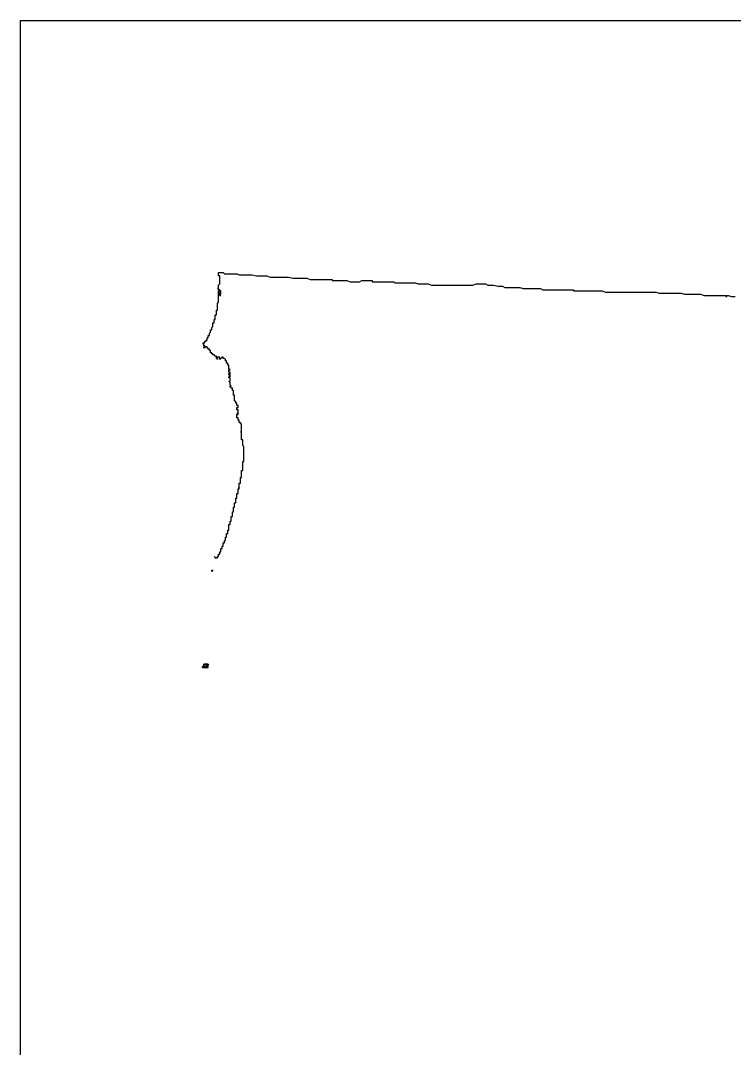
# Model space of a CAD drawing. Extents: x 7 to 605, y 7 to 778.
# Drawn here: x 6.7 to 156.3, y 562.7 to 778.1 of the extents above; entities that cross this region are included whole.
import ezdxf

# ---------------------------------------------------------------- set-up
doc = ezdxf.new("R2010")
doc.units = 0
doc.header["$MEASUREMENT"] = 0
doc.layers.add('STATE', color=7, linetype='CONTINUOUS')

# ---------------------------------------------------------------- blocks, each defined once
blk = doc.blocks.new('BLOCK_2')
at = {"layer": 'STATE'}
for points in [[(6.72, 7.12), (6.72, 778.08), (605.17, 778.08), (605.17, 7.12), (6.72, 7.12)], [(48.23, 720.95), (48.23, 721.19), (48.23, 721.43), (48.47, 721.43), (48.47, 721.19), (48.47, 720.95), (48.23, 720.95)], [(46.79, 662.63), (46.79, 662.87), (47.03, 662.87), (46.79, 662.63)], [(44.87, 642.46), (44.87, 642.7), (45.11, 642.7), (45.11, 642.94), (45.11, 643.18), (45.35, 643.18), (45.59, 643.18), (45.83, 643.18), (46.07, 643.18), (46.07, 642.94), (45.83, 642.94), (45.59, 642.94), (45.59, 642.7), (45.35, 642.7), (45.35, 642.46), (45.11, 642.46), (44.87, 642.46)]]:
    blk.add_lwpolyline(points, dxfattribs=at)
at = {"layer": 'STATE', "color": 2}
blk.add_lwpolyline([(143.25, 720.95), (143.49, 720.95), (143.73, 720.95), (143.97, 720.95), (144.21, 720.95), (144.69, 720.95), (145.17, 720.95), (145.89, 720.71), (146.13, 720.71), (146.85, 720.71), (147.09, 720.71), (148.05, 720.71), (149.01, 720.71), (149.25, 720.71), (149.97, 720.47), (150.69, 720.47), (151.41, 720.47), (152.37, 720.47), (153.09, 720.47), (153.33, 720.47), (153.57, 720.47), (153.81, 720.47), (154.53, 720.47), (154.53, 720.23), (154.77, 720.23), (154.77, 720.47), (155.01, 720.47), (155.73, 720.23), (156.21, 720.23), (156.45, 720.23)], dxfattribs=at)
for points, knots in [([(47.27, 665.75), (47.27, 665.75), (47.51, 665.51), (47.51, 665.51), (47.51, 665.51), (47.75, 665.51), (47.75, 665.51), (47.75, 665.51), (47.99, 665.51), (47.99, 665.51), (47.99, 665.51), (47.99, 665.75), (47.99, 665.75), (47.99, 665.75), (48.23, 665.75), (48.23, 665.75), (48.23, 665.75), (48.23, 665.99), (48.23, 665.99), (48.23, 665.99), (48.23, 666.23), (48.23, 666.23), (48.23, 666.23), (48.47, 666.23), (48.47, 666.23), (48.47, 666.23), (48.47, 666.47), (48.47, 666.47), (48.47, 666.47), (48.47, 666.71), (48.47, 666.71), (48.47, 666.71), (48.71, 666.71), (48.71, 666.71), (48.71, 666.71), (48.71, 666.95), (48.71, 666.95), (48.71, 666.95), (48.71, 667.19), (48.71, 667.19), (48.71, 667.19), (48.71, 667.43), (48.71, 667.43), (48.71, 667.43), (48.95, 667.43), (48.95, 667.43), (48.95, 667.43), (48.95, 667.67), (48.95, 667.67), (48.95, 667.67), (48.95, 667.91), (48.95, 667.91), (48.95, 667.91), (49.19, 667.91), (49.19, 667.91), (49.19, 667.91), (49.19, 668.15), (49.19, 668.15), (49.19, 668.15), (49.19, 668.39), (49.19, 668.39), (49.19, 668.39), (49.19, 668.63), (49.19, 668.63), (49.19, 668.63), (49.43, 668.63), (49.43, 668.63), (49.43, 668.63), (49.43, 668.87), (49.43, 668.87), (49.43, 668.87), (49.43, 669.11), (49.43, 669.11), (49.43, 669.11), (49.67, 669.11), (49.67, 669.11), (49.67, 669.11), (49.67, 669.35), (49.67, 669.35), (49.67, 669.35), (49.67, 669.59), (49.67, 669.59), (49.67, 669.59), (49.67, 669.83), (49.67, 669.83), (49.67, 669.83), (49.91, 669.83), (49.91, 669.83), (49.91, 669.83), (49.91, 670.07), (49.91, 670.07), (49.91, 670.07), (49.91, 670.31), (49.91, 670.31), (49.91, 670.31), (49.91, 670.55), (49.91, 670.55), (49.91, 670.55), (50.15, 670.55), (50.15, 670.55), (50.15, 670.55), (50.15, 670.79), (50.15, 670.79), (50.15, 670.79), (50.15, 671.03), (50.15, 671.03), (50.15, 671.03), (50.15, 671.27), (50.15, 671.27), (50.15, 671.27), (50.39, 671.27), (50.39, 671.27), (50.39, 671.27), (50.39, 671.51), (50.39, 671.51), (50.39, 671.51), (50.39, 671.75), (50.39, 671.75), (50.39, 671.75), (50.39, 671.99), (50.39, 671.99), (50.39, 671.99), (50.39, 672.23), (50.39, 672.23), (50.39, 672.23), (50.39, 672.47), (50.39, 672.47), (50.39, 672.47), (50.63, 672.47), (50.63, 672.47), (50.63, 672.47), (50.63, 672.71), (50.63, 672.71), (50.63, 672.71), (50.63, 672.95), (50.63, 672.95), (50.63, 672.95), (50.63, 673.19), (50.63, 673.19), (50.63, 673.19), (50.87, 673.19), (50.87, 673.19), (50.87, 673.19), (50.87, 673.43), (50.87, 673.43), (50.87, 673.43), (50.87, 673.67), (50.87, 673.67), (50.87, 673.67), (50.87, 673.91), (50.87, 673.91), (50.87, 673.91), (50.87, 674.15), (50.87, 674.15), (50.87, 674.15), (51.11, 674.15), (51.11, 674.15), (51.11, 674.15), (51.11, 674.39), (51.11, 674.39), (51.11, 674.39), (51.11, 674.63), (51.11, 674.63), (51.11, 674.63), (51.11, 674.87), (51.11, 674.87), (51.11, 674.87), (51.11, 675.11), (51.11, 675.11), (51.11, 675.11), (51.35, 675.11), (51.35, 675.11), (51.35, 675.11), (51.35, 675.35), (51.35, 675.35), (51.35, 675.35), (51.35, 675.59), (51.35, 675.59), (51.35, 675.59), (51.35, 675.83), (51.35, 675.83), (51.35, 675.83), (51.35, 676.07), (51.35, 676.07), (51.35, 676.07), (51.59, 676.07), (51.59, 676.07), (51.59, 676.07), (51.59, 676.31), (51.59, 676.31), (51.59, 676.31), (51.59, 676.55), (51.59, 676.55), (51.59, 676.55), (51.59, 676.79), (51.59, 676.79), (51.59, 676.79), (51.59, 677.03), (51.59, 677.03), (51.59, 677.03), (51.83, 677.03), (51.83, 677.03), (51.83, 677.03), (51.83, 677.27), (51.83, 677.27), (51.83, 677.27), (51.83, 677.51), (51.83, 677.51), (51.83, 677.51), (51.83, 677.75), (51.83, 677.75), (51.83, 677.75), (51.83, 677.99), (51.83, 677.99), (51.83, 677.99), (52.07, 677.99), (52.07, 677.99), (52.07, 677.99), (52.07, 678.23), (52.07, 678.23), (52.07, 678.23), (52.07, 678.47), (52.07, 678.47), (52.07, 678.47), (52.07, 678.71), (52.07, 678.71), (52.07, 678.71), (52.07, 678.95), (52.07, 678.95), (52.07, 678.95), (52.31, 678.95), (52.31, 678.95), (52.31, 678.95), (52.31, 679.19), (52.31, 679.19), (52.31, 679.19), (52.31, 679.43), (52.31, 679.43), (52.31, 679.43), (52.31, 679.67), (52.31, 679.67), (52.31, 679.67), (52.31, 679.91), (52.31, 679.91), (52.31, 679.91), (52.55, 679.91), (52.55, 679.91), (52.55, 679.91), (52.55, 680.15), (52.55, 680.15), (52.55, 680.15), (52.31, 680.15), (52.31, 680.15), (52.31, 680.15), (52.55, 680.15), (52.55, 680.15), (52.55, 680.15), (52.55, 680.39), (52.55, 680.39), (52.55, 680.39), (52.55, 680.63), (52.55, 680.63), (52.55, 680.63), (52.55, 680.87), (52.55, 680.87), (52.55, 680.87), (52.55, 681.11), (52.55, 681.11), (52.55, 681.11), (52.79, 681.11), (52.79, 681.11), (52.79, 681.11), (52.79, 681.35), (52.79, 681.35), (52.79, 681.35), (52.79, 681.59), (52.79, 681.59), (52.79, 681.59), (52.79, 681.83), (52.79, 681.83), (52.79, 681.83), (52.79, 682.07), (52.79, 682.07), (52.79, 682.07), (52.79, 682.31), (52.79, 682.31), (52.79, 682.31), (53.03, 682.31), (53.03, 682.31), (53.03, 682.31), (53.03, 682.55), (53.03, 682.55), (53.03, 682.55), (53.03, 682.79), (53.03, 682.79), (53.03, 682.79), (53.03, 683.03), (53.03, 683.03), (53.03, 683.03), (53.03, 683.27), (53.03, 683.27), (53.03, 683.27), (53.03, 683.51), (53.03, 683.51), (53.03, 683.51), (53.03, 683.75), (53.03, 683.75), (53.03, 683.75), (53.27, 683.75), (53.27, 683.75), (53.27, 683.75), (53.27, 683.99), (53.27, 683.99), (53.27, 683.99), (53.27, 684.23), (53.27, 684.23), (53.27, 684.23), (53.27, 684.47), (53.27, 684.47), (53.27, 684.47), (53.27, 684.71), (53.27, 684.71), (53.27, 684.71), (53.27, 684.95), (53.27, 684.95), (53.27, 684.95), (53.27, 685.19), (53.27, 685.19), (53.27, 685.19), (53.27, 685.43), (53.27, 685.43), (53.27, 685.43), (53.27, 685.67), (53.27, 685.67), (53.27, 685.67), (53.51, 685.67), (53.51, 685.67), (53.51, 685.67), (53.51, 685.91), (53.51, 685.91), (53.51, 685.91), (53.51, 686.15), (53.51, 686.15), (53.51, 686.15), (53.51, 686.39), (53.51, 686.39), (53.51, 686.39), (53.51, 686.63), (53.51, 686.63), (53.51, 686.63), (53.51, 686.87), (53.51, 686.87), (53.51, 686.87), (53.51, 687.11), (53.51, 687.11), (53.51, 687.11), (53.51, 687.35), (53.51, 687.35), (53.51, 687.35), (53.51, 687.59), (53.51, 687.59), (53.51, 687.59), (53.51, 687.83), (53.51, 687.83), (53.51, 687.83), (53.51, 688.07), (53.51, 688.07), (53.51, 688.07), (53.51, 688.31), (53.51, 688.31), (53.51, 688.31), (53.51, 688.55), (53.51, 688.55), (53.51, 688.55), (53.51, 688.79), (53.51, 688.79), (53.51, 688.79), (53.27, 689.03), (53.27, 689.03), (53.27, 689.03), (53.27, 689.27), (53.27, 689.27), (53.27, 689.27), (53.27, 689.51), (53.27, 689.51), (53.27, 689.51), (53.27, 689.75), (53.27, 689.75), (53.27, 689.75), (53.27, 689.99), (53.27, 689.99), (53.27, 689.99), (53.27, 690.23), (53.27, 690.23), (53.27, 690.23), (53.03, 690.23), (53.03, 690.23), (53.03, 690.23), (53.03, 690.47), (53.03, 690.47), (53.03, 690.47), (53.03, 690.71), (53.03, 690.71), (53.03, 690.71), (53.03, 690.95), (53.03, 690.95), (53.03, 690.95), (53.03, 691.19), (53.03, 691.19), (53.03, 691.19), (53.03, 691.43), (53.03, 691.43), (53.03, 691.43), (53.03, 691.67), (53.03, 691.67), (53.03, 691.67), (53.03, 691.91), (53.03, 691.91), (53.03, 691.91), (52.79, 691.91), (52.79, 691.91), (52.79, 691.91), (53.03, 691.91), (53.03, 691.91), (53.03, 691.91), (52.79, 691.91), (52.79, 691.91), (52.79, 691.91), (53.03, 691.91), (53.03, 691.91), (53.03, 691.91), (53.03, 692.15), (53.03, 692.15), (53.03, 692.15), (53.03, 692.39), (53.03, 692.39), (53.03, 692.39), (53.03, 692.63), (53.03, 692.63), (53.03, 692.63), (53.03, 693.11), (53.03, 693.11), (53.03, 693.11), (53.03, 693.59), (53.03, 693.59), (53.03, 693.59), (52.79, 693.59), (52.79, 693.59), (52.79, 693.59), (52.79, 693.83), (52.79, 693.83), (52.79, 693.83), (52.55, 693.83), (52.55, 693.83), (52.55, 693.83), (52.55, 694.07), (52.55, 694.07), (52.55, 694.07), (52.55, 694.31), (52.55, 694.31), (52.55, 694.31), (52.31, 694.31), (52.31, 694.31), (52.31, 694.31), (52.31, 694.55), (52.31, 694.55), (52.31, 694.55), (52.31, 694.79), (52.31, 694.79), (52.31, 694.79), (52.07, 694.79), (52.07, 694.79), (52.07, 694.79), (52.07, 695.03), (52.07, 695.03), (52.07, 695.03), (52.07, 695.27), (52.07, 695.27), (52.07, 695.27), (52.07, 695.51), (52.07, 695.51), (52.07, 695.51), (52.31, 695.51), (52.31, 695.51), (52.31, 695.51), (52.31, 695.75), (52.31, 695.75), (52.31, 695.75), (52.07, 695.75), (52.07, 695.75), (52.07, 695.75), (52.31, 695.75), (52.31, 695.75), (52.31, 695.75), (52.31, 695.99), (52.31, 695.99), (52.31, 695.99), (52.31, 696.23), (52.31, 696.23), (52.31, 696.23), (52.31, 696.47), (52.31, 696.47), (52.31, 696.47), (52.07, 696.47), (52.07, 696.47), (52.07, 696.47), (52.07, 696.71), (52.07, 696.71), (52.07, 696.71), (52.07, 696.95), (52.07, 696.95), (52.07, 696.95), (52.31, 696.95), (52.31, 696.95), (52.31, 696.95), (52.31, 697.19), (52.31, 697.19), (52.31, 697.19), (52.31, 697.43), (52.31, 697.43), (52.31, 697.43), (52.07, 697.43), (52.07, 697.43), (52.07, 697.43), (52.07, 697.67), (52.07, 697.67), (52.07, 697.67), (52.07, 697.91), (52.07, 697.91), (52.07, 697.91), (51.83, 697.91), (51.83, 697.91), (51.83, 697.91), (51.83, 698.15), (51.83, 698.15), (51.83, 698.15), (51.59, 698.39), (51.59, 698.39), (51.59, 698.39), (51.59, 698.63), (51.59, 698.63), (51.59, 698.63), (51.59, 698.87), (51.59, 698.87), (51.59, 698.87), (51.59, 699.11), (51.59, 699.11), (51.59, 699.11), (51.59, 699.35), (51.59, 699.35), (51.59, 699.35), (51.59, 699.59), (51.59, 699.59), (51.59, 699.59), (51.35, 699.59), (51.35, 699.59), (51.35, 699.59), (51.35, 699.83), (51.35, 699.83), (51.35, 699.83), (51.35, 700.07), (51.35, 700.07), (51.35, 700.07), (51.35, 700.31), (51.35, 700.31), (51.35, 700.31), (51.35, 700.55), (51.35, 700.55), (51.35, 700.55), (51.11, 700.55), (51.11, 700.55), (51.11, 700.55), (51.11, 700.79), (51.11, 700.79), (51.11, 700.79), (51.11, 701.03), (51.11, 701.03), (51.11, 701.03), (50.87, 701.03), (50.87, 701.03), (50.87, 701.03), (50.87, 701.27), (50.87, 701.27), (50.87, 701.27), (50.63, 701.27), (50.63, 701.27), (50.63, 701.27), (50.63, 701.51), (50.63, 701.51), (50.63, 701.51), (50.87, 701.51), (50.87, 701.51), (50.87, 701.51), (50.63, 701.51), (50.63, 701.51), (50.63, 701.51), (50.87, 701.51), (50.87, 701.51), (50.87, 701.51), (50.63, 701.75), (50.63, 701.75), (50.63, 701.75), (50.63, 701.99), (50.63, 701.99), (50.63, 701.99), (50.63, 702.23), (50.63, 702.23), (50.63, 702.23), (50.39, 702.47), (50.39, 702.47), (50.39, 702.47), (50.63, 702.47), (50.63, 702.47), (50.63, 702.47), (50.63, 702.71), (50.63, 702.71), (50.63, 702.71), (50.63, 702.95), (50.63, 702.95), (50.63, 702.95), (50.63, 703.19), (50.63, 703.19), (50.63, 703.19), (50.39, 703.19), (50.39, 703.19), (50.39, 703.19), (50.39, 703.43), (50.39, 703.43), (50.39, 703.43), (50.63, 703.43), (50.63, 703.43), (50.63, 703.43), (50.63, 703.67), (50.63, 703.67), (50.63, 703.67), (50.39, 703.67), (50.39, 703.67), (50.39, 703.67), (50.63, 703.67), (50.63, 703.67), (50.63, 703.67), (50.63, 703.91), (50.63, 703.91), (50.63, 703.91), (50.39, 703.91), (50.39, 703.91), (50.39, 703.91), (50.39, 704.15), (50.39, 704.15), (50.39, 704.15), (50.39, 703.91), (50.39, 703.91), (50.39, 703.91), (50.63, 703.91), (50.63, 703.91), (50.63, 703.91), (50.63, 704.15), (50.63, 704.15), (50.63, 704.15), (50.63, 704.39), (50.63, 704.39), (50.63, 704.39), (50.39, 704.39), (50.39, 704.39), (50.39, 704.39), (50.39, 704.63), (50.39, 704.63), (50.39, 704.63), (50.39, 704.87), (50.39, 704.87), (50.39, 704.87), (50.63, 704.87), (50.63, 704.87), (50.63, 704.87), (50.39, 705.11), (50.39, 705.11), (50.39, 705.11), (50.39, 705.35), (50.39, 705.35), (50.39, 705.35), (50.39, 705.59), (50.39, 705.59), (50.39, 705.59), (50.39, 705.83), (50.39, 705.83), (50.39, 705.83), (50.15, 705.83), (50.15, 705.83), (50.15, 705.83), (50.15, 706.07), (50.15, 706.07), (50.15, 706.07), (50.15, 706.31), (50.15, 706.31), (50.15, 706.31), (49.91, 706.31), (49.91, 706.31), (49.91, 706.31), (49.91, 706.55), (49.91, 706.55), (49.91, 706.55), (49.91, 706.79), (49.91, 706.79), (49.91, 706.79), (49.67, 706.79), (49.67, 706.79), (49.67, 706.79), (49.67, 707.03), (49.67, 707.03), (49.67, 707.03), (49.43, 707.27), (49.43, 707.27), (49.43, 707.27), (49.19, 707.27), (49.19, 707.27), (49.19, 707.27), (49.19, 707.51), (49.19, 707.51), (49.19, 707.51), (48.95, 707.51), (48.95, 707.51), (48.95, 707.51), (48.71, 707.27), (48.71, 707.27), (48.71, 707.27), (48.47, 707.27), (48.47, 707.27), (48.47, 707.27), (48.71, 707.27), (48.71, 707.27), (48.71, 707.27), (48.47, 707.27), (48.47, 707.27), (48.47, 707.27), (48.47, 707.03), (48.47, 707.03), (48.47, 707.03), (48.47, 707.27), (48.47, 707.27), (48.47, 707.27), (48.47, 707.51), (48.47, 707.51), (48.47, 707.51), (48.23, 707.51), (48.23, 707.51), (48.23, 707.51), (47.99, 707.51), (47.99, 707.51), (47.99, 707.51), (47.75, 707.51), (47.75, 707.51), (47.75, 707.51), (47.99, 707.51), (47.99, 707.51), (47.99, 707.51), (47.75, 707.51), (47.75, 707.51), (47.75, 707.51), (47.75, 707.27), (47.75, 707.27), (47.75, 707.27), (47.99, 707.27), (47.99, 707.27), (47.99, 707.27), (47.99, 707.03), (47.99, 707.03), (47.99, 707.03), (47.99, 707.27), (47.99, 707.27), (47.99, 707.27), (47.75, 707.27), (47.75, 707.27), (47.75, 707.27), (47.75, 707.51), (47.75, 707.51), (47.75, 707.51), (47.75, 707.75), (47.75, 707.75), (47.75, 707.75), (47.51, 707.75), (47.51, 707.75), (47.51, 707.75), (47.27, 707.99), (47.27, 707.99), (47.27, 707.99), (47.03, 707.99), (47.03, 707.99), (47.03, 707.99), (47.03, 708.23), (47.03, 708.23), (47.03, 708.23), (46.79, 708.23), (46.79, 708.23), (46.79, 708.23), (46.79, 708.47), (46.79, 708.47), (46.79, 708.47), (46.55, 708.47), (46.55, 708.47), (46.55, 708.47), (46.55, 708.71), (46.55, 708.71), (46.55, 708.71), (46.55, 708.95), (46.55, 708.95), (46.55, 708.95), (46.31, 708.95), (46.31, 708.95), (46.31, 708.95), (46.31, 709.19), (46.31, 709.19), (46.31, 709.19), (46.07, 709.19), (46.07, 709.19), (46.07, 709.19), (46.07, 709.43), (46.07, 709.43), (46.07, 709.43), (45.83, 709.43), (45.83, 709.43), (45.83, 709.43), (45.83, 709.67), (45.83, 709.67), (45.83, 709.67), (45.59, 709.67), (45.59, 709.67), (45.59, 709.67), (45.35, 709.67), (45.35, 709.67), (45.35, 709.67), (45.35, 709.43), (45.35, 709.43), (45.35, 709.43), (45.35, 709.67), (45.35, 709.67), (45.35, 709.67), (45.11, 709.67), (45.11, 709.67), (45.11, 709.67), (45.11, 709.43), (45.11, 709.43), (45.11, 709.43), (45.11, 709.67), (45.11, 709.67), (45.11, 709.67), (45.35, 709.67), (45.35, 709.67), (45.35, 709.67), (45.35, 709.91), (45.35, 709.91), (45.35, 709.91), (45.11, 709.91), (45.11, 709.91), (45.11, 709.91), (45.11, 710.15), (45.11, 710.15), (45.11, 710.15), (45.11, 710.39), (45.11, 710.39), (45.11, 710.39), (44.87, 710.39), (44.87, 710.39), (44.87, 710.39), (45.11, 710.39), (45.11, 710.39), (45.11, 710.39), (45.11, 710.63), (45.11, 710.63), (45.11, 710.63), (45.35, 710.63), (45.35, 710.63), (45.35, 710.63), (45.35, 710.87), (45.35, 710.87), (45.35, 710.87), (45.59, 710.87), (45.59, 710.87), (45.59, 710.87), (45.59, 711.11), (45.59, 711.11), (45.59, 711.11), (45.83, 711.11), (45.83, 711.11), (45.83, 711.11), (45.83, 711.35), (45.83, 711.35), (45.83, 711.35), (45.83, 711.59), (45.83, 711.59), (45.83, 711.59), (46.07, 711.59), (46.07, 711.59), (46.07, 711.59), (46.07, 711.83), (46.07, 711.83), (46.07, 711.83), (46.07, 712.07), (46.07, 712.07), (46.07, 712.07), (46.31, 712.07), (46.31, 712.07), (46.31, 712.07), (46.31, 712.31), (46.31, 712.31), (46.31, 712.31), (46.31, 712.55), (46.31, 712.55), (46.31, 712.55), (46.55, 712.79), (46.55, 712.79), (46.55, 712.79), (46.55, 713.03), (46.55, 713.03), (46.55, 713.03), (46.55, 713.27), (46.55, 713.27), (46.55, 713.27), (46.79, 713.27), (46.79, 713.27), (46.79, 713.27), (46.79, 713.51), (46.79, 713.51), (46.79, 713.51), (46.79, 713.75), (46.79, 713.75), (46.79, 713.75), (47.03, 713.99), (47.03, 713.99), (47.03, 713.99), (47.03, 714.23), (47.03, 714.23), (47.03, 714.23), (47.03, 714.47), (47.03, 714.47), (47.03, 714.47), (47.03, 714.71), (47.03, 714.71), (47.03, 714.71), (47.27, 714.71), (47.27, 714.71), (47.27, 714.71), (47.27, 714.95), (47.27, 714.95), (47.27, 714.95), (47.27, 715.19), (47.27, 715.19), (47.27, 715.19), (47.27, 715.43), (47.27, 715.43), (47.27, 715.43), (47.51, 715.43), (47.51, 715.43), (47.51, 715.43), (47.51, 715.67), (47.51, 715.67), (47.51, 715.67), (47.51, 715.91), (47.51, 715.91), (47.51, 715.91), (47.51, 716.15), (47.51, 716.15), (47.51, 716.15), (47.51, 716.39), (47.51, 716.39), (47.51, 716.39), (47.75, 716.39), (47.75, 716.39), (47.75, 716.39), (47.75, 716.63), (47.75, 716.63), (47.75, 716.63), (47.75, 716.87), (47.75, 716.87), (47.75, 716.87), (47.75, 717.11), (47.75, 717.11), (47.75, 717.11), (47.75, 717.35), (47.75, 717.35), (47.75, 717.35), (47.99, 717.35), (47.99, 717.35), (47.99, 717.35), (47.99, 717.59), (47.99, 717.59), (47.99, 717.59), (47.99, 717.83), (47.99, 717.83), (47.99, 717.83), (47.99, 718.07), (47.99, 718.07), (47.99, 718.07), (47.99, 718.31), (47.99, 718.31), (47.99, 718.31), (47.99, 718.55), (47.99, 718.55), (47.99, 718.55), (47.99, 718.79), (47.99, 718.79), (47.99, 718.79), (48.23, 719.03), (48.23, 719.03), (48.23, 719.03), (48.23, 719.27), (48.23, 719.27), (48.23, 719.27), (48.23, 719.51), (48.23, 719.51), (48.23, 719.51), (48.23, 719.75), (48.23, 719.75), (48.23, 719.75), (48.23, 719.99), (48.23, 719.99), (48.23, 719.99), (48.23, 720.23), (48.23, 720.23), (48.23, 720.23), (48.23, 720.47), (48.23, 720.47), (48.23, 720.47), (48.23, 720.71), (48.23, 720.71), (48.23, 720.71), (48.23, 720.95), (48.23, 720.95), (48.23, 720.95), (48.23, 721.19), (48.23, 721.19), (48.23, 721.19), (48.23, 721.43), (48.23, 721.43), (48.23, 721.43), (48.47, 721.43), (48.47, 721.43), (48.47, 721.43), (48.47, 721.19), (48.47, 721.19), (48.47, 721.19), (48.47, 720.95), (48.47, 720.95), (48.47, 720.95), (48.23, 720.95), (48.23, 720.95), (48.23, 720.95), (48.23, 720.71), (48.23, 720.71), (48.23, 720.71), (48.47, 720.47), (48.47, 720.47), (48.47, 720.47), (48.71, 720.47), (48.71, 720.47), (48.71, 720.47), (48.47, 720.47), (48.47, 720.47), (48.47, 720.47), (48.47, 720.71), (48.47, 720.71), (48.47, 720.71), (48.71, 720.71), (48.71, 720.71), (48.71, 720.71), (48.47, 720.71), (48.47, 720.71), (48.47, 720.71), (48.71, 720.71), (48.71, 720.71), (48.71, 720.71), (48.71, 720.95), (48.71, 720.95), (48.71, 720.95), (48.71, 721.19), (48.71, 721.19), (48.71, 721.19), (48.71, 721.43), (48.71, 721.43), (48.71, 721.43), (48.47, 721.43), (48.47, 721.43), (48.47, 721.43), (48.47, 721.67), (48.47, 721.67), (48.47, 721.67), (48.23, 721.67), (48.23, 721.67), (48.23, 721.67), (48.23, 721.91), (48.23, 721.91), (48.23, 721.91), (47.99, 721.91), (47.99, 721.91), (47.99, 721.91), (48.23, 721.91), (48.23, 721.91), (48.23, 721.91), (48.23, 722.15), (48.23, 722.15), (48.23, 722.15), (48.23, 722.39), (48.23, 722.39), (48.23, 722.39), (48.23, 722.63), (48.23, 722.63), (48.23, 722.63), (48.47, 722.87), (48.47, 722.87), (48.47, 722.87), (48.47, 723.11), (48.47, 723.11), (48.47, 723.11), (48.47, 723.35), (48.47, 723.35), (48.47, 723.35), (48.47, 723.59), (48.47, 723.59), (48.47, 723.59), (48.47, 723.83), (48.47, 723.83), (48.47, 723.83), (48.47, 724.07), (48.47, 724.07), (48.47, 724.07), (48.47, 724.31), (48.47, 724.31), (48.47, 724.31), (48.47, 724.55), (48.47, 724.55), (48.47, 724.55), (48.23, 724.55), (48.23, 724.55), (48.23, 724.55), (48.23, 724.79), (48.23, 724.79), (48.23, 724.79), (48.23, 725.03), (48.23, 725.03), (48.23, 725.03), (48.23, 725.27), (48.23, 725.27), (48.23, 725.27), (48.47, 725.27), (48.47, 725.27), (48.47, 725.27), (48.95, 725.27), (48.95, 725.27), (48.95, 725.27), (49.19, 725.27), (49.19, 725.27), (49.19, 725.27), (49.43, 725.03), (49.43, 725.03), (49.43, 725.03), (49.91, 725.03), (49.91, 725.03), (49.91, 725.03), (50.63, 725.03), (50.63, 725.03), (50.63, 725.03), (51.59, 725.03), (51.59, 725.03), (51.59, 725.03), (52.07, 725.03), (52.07, 725.03), (52.07, 725.03), (52.55, 724.79), (52.55, 724.79), (52.55, 724.79), (53.03, 724.79), (53.03, 724.79), (53.03, 724.79), (53.75, 724.79), (53.75, 724.79), (53.75, 724.79), (53.99, 724.79), (53.99, 724.79), (53.99, 724.79), (54.71, 724.79), (54.71, 724.79), (54.71, 724.79), (54.95, 724.79), (54.95, 724.79), (54.95, 724.79), (55.19, 724.79), (55.19, 724.79), (55.19, 724.79), (56.15, 724.55), (56.15, 724.55), (56.15, 724.55), (56.87, 724.55), (56.87, 724.55), (56.87, 724.55), (57.35, 724.55), (57.35, 724.55), (57.35, 724.55), (58.31, 724.55), (58.31, 724.55), (58.31, 724.55), (59.03, 724.31), (59.03, 724.31), (59.03, 724.31), (59.99, 724.31), (59.99, 724.31), (59.99, 724.31), (60.95, 724.31), (60.95, 724.31), (60.95, 724.31), (61.43, 724.31), (61.43, 724.31), (61.43, 724.31), (62.15, 724.31), (62.15, 724.31), (62.15, 724.31), (62.39, 724.31), (62.39, 724.31), (62.39, 724.31), (62.87, 724.31), (62.87, 724.31), (62.87, 724.31), (63.83, 724.07), (63.83, 724.07), (63.83, 724.07), (64.55, 724.07), (64.55, 724.07), (64.55, 724.07), (65.03, 724.07), (65.03, 724.07), (65.03, 724.07), (65.51, 724.07), (65.51, 724.07), (65.51, 724.07), (65.75, 724.07), (65.75, 724.07), (65.75, 724.07), (65.99, 724.07), (65.99, 724.07), (65.99, 724.07), (66.71, 724.07), (66.71, 724.07), (66.71, 724.07), (67.43, 723.83), (67.43, 723.83), (67.43, 723.83), (67.67, 723.83), (67.67, 723.83), (67.67, 723.83), (68.15, 723.83), (68.15, 723.83), (68.15, 723.83), (68.39, 723.83), (68.39, 723.83), (68.39, 723.83), (68.63, 723.83), (68.63, 723.83), (68.63, 723.83), (68.87, 723.83), (68.87, 723.83), (68.87, 723.83), (69.35, 723.83), (69.35, 723.83), (69.35, 723.83), (69.59, 723.83), (69.59, 723.83), (69.59, 723.83), (69.83, 723.83), (69.83, 723.83), (69.83, 723.83), (70.07, 723.83), (70.07, 723.83), (70.07, 723.83), (70.31, 723.83), (70.31, 723.83), (70.31, 723.83), (70.79, 723.83), (70.79, 723.83), (70.79, 723.83), (71.27, 723.83), (71.27, 723.83), (71.27, 723.83), (71.99, 723.83), (71.99, 723.83), (71.99, 723.83), (71.99, 723.59), (71.99, 723.59), (71.99, 723.59), (72.95, 723.59), (72.95, 723.59), (72.95, 723.59), (73.19, 723.59), (73.19, 723.59), (73.19, 723.59), (73.67, 723.59), (73.67, 723.59), (73.67, 723.59), (74.39, 723.59), (74.39, 723.59), (74.39, 723.59), (75.11, 723.59), (75.11, 723.59), (75.11, 723.59), (75.83, 723.35), (75.83, 723.35), (75.83, 723.35), (76.55, 723.35), (76.55, 723.35), (76.55, 723.35), (77.03, 723.35), (77.03, 723.35), (77.03, 723.35), (77.75, 723.35), (77.75, 723.35), (77.75, 723.35), (78.23, 723.59), (78.23, 723.59), (78.23, 723.59), (78.47, 723.59), (78.47, 723.59), (78.47, 723.59), (78.71, 723.59), (78.71, 723.59), (78.71, 723.59), (78.95, 723.59), (78.95, 723.59), (78.95, 723.59), (79.19, 723.59), (79.19, 723.59), (79.19, 723.59), (79.43, 723.59), (79.43, 723.59), (79.43, 723.59), (79.67, 723.59), (79.67, 723.59), (79.67, 723.59), (80.39, 723.59), (80.39, 723.59), (80.39, 723.59), (80.39, 723.35), (80.39, 723.35), (80.39, 723.35), (80.62, 723.35), (80.62, 723.35), (80.62, 723.35), (81.1, 723.35), (81.1, 723.35), (81.1, 723.35), (81.35, 723.35), (81.35, 723.35), (81.35, 723.35), (81.58, 723.35), (81.58, 723.35), (81.58, 723.35), (81.83, 723.35), (81.83, 723.35), (81.83, 723.35), (82.06, 723.35), (82.06, 723.35), (82.06, 723.35), (82.3, 723.35), (82.3, 723.35), (82.3, 723.35), (82.54, 723.35), (82.54, 723.35), (82.54, 723.35), (82.78, 723.35), (82.78, 723.35), (82.78, 723.35), (83.26, 723.35), (83.26, 723.35), (83.26, 723.35), (83.5, 723.35), (83.5, 723.35), (83.5, 723.35), (83.74, 723.35), (83.74, 723.35), (83.74, 723.35), (83.98, 723.35), (83.98, 723.35), (83.98, 723.35), (84.22, 723.35), (84.22, 723.35), (84.22, 723.35), (84.46, 723.35), (84.46, 723.35), (84.46, 723.35), (84.7, 723.35), (84.7, 723.35), (84.7, 723.35), (84.94, 723.35), (84.94, 723.35), (84.94, 723.35), (85.18, 723.11), (85.18, 723.11), (85.18, 723.11), (86.14, 723.11), (86.14, 723.11), (86.14, 723.11), (86.62, 723.11), (86.62, 723.11), (86.62, 723.11), (87.34, 723.11), (87.34, 723.11), (87.34, 723.11), (87.82, 723.11), (87.82, 723.11), (87.82, 723.11), (88.54, 723.11), (88.54, 723.11), (88.54, 723.11), (89.02, 723.11), (89.02, 723.11), (89.02, 723.11), (89.5, 723.11), (89.5, 723.11), (89.5, 723.11), (89.98, 722.87), (89.98, 722.87), (89.98, 722.87), (90.46, 722.87), (90.46, 722.87), (90.46, 722.87), (91.18, 722.87), (91.18, 722.87), (91.18, 722.87), (91.42, 722.87), (91.42, 722.87), (91.42, 722.87), (92.14, 722.87), (92.14, 722.87), (92.14, 722.87), (92.86, 722.63), (92.86, 722.63), (92.86, 722.63), (93.1, 722.63), (93.1, 722.63), (93.1, 722.63), (93.82, 722.63), (93.82, 722.63), (93.82, 722.63), (94.06, 722.63), (94.06, 722.63), (94.06, 722.63), (95.02, 722.63), (95.02, 722.63), (95.02, 722.63), (95.98, 722.63), (95.98, 722.63), (95.98, 722.63), (96.22, 722.63), (96.22, 722.63), (96.22, 722.63), (96.94, 722.63), (96.94, 722.63), (96.94, 722.63), (97.42, 722.63), (97.42, 722.63), (97.42, 722.63), (98.14, 722.63), (98.14, 722.63), (98.14, 722.63), (99.1, 722.63), (99.1, 722.63), (99.1, 722.63), (99.34, 722.63), (99.34, 722.63), (99.34, 722.63), (99.58, 722.63), (99.58, 722.63), (99.58, 722.63), (100.3, 722.63), (100.3, 722.63), (100.3, 722.63), (100.78, 722.63), (100.78, 722.63), (100.78, 722.63), (101.02, 722.63), (101.02, 722.63), (101.02, 722.63), (101.5, 722.63), (101.5, 722.63), (101.5, 722.63), (102.22, 722.87), (102.22, 722.87), (102.22, 722.87), (102.94, 722.87), (102.94, 722.87), (102.94, 722.87), (103.18, 722.87), (103.18, 722.87), (103.18, 722.87), (103.42, 722.87), (103.42, 722.87), (103.42, 722.87), (104.14, 722.87), (104.14, 722.87), (104.14, 722.87), (104.62, 722.63), (104.62, 722.63), (104.62, 722.63), (104.86, 722.63), (104.86, 722.63), (104.86, 722.63), (105.1, 722.63), (105.1, 722.63), (105.1, 722.63), (105.58, 722.63), (105.58, 722.63), (105.58, 722.63), (105.82, 722.63), (105.82, 722.63), (105.82, 722.63), (106.78, 722.39), (106.78, 722.39), (106.78, 722.39), (107.74, 722.39), (107.74, 722.39), (107.74, 722.39), (108.22, 722.15), (108.22, 722.15), (108.22, 722.15), (108.7, 722.15), (108.7, 722.15), (108.7, 722.15), (108.94, 722.15), (108.94, 722.15), (108.94, 722.15), (109.42, 722.15), (109.42, 722.15), (109.42, 722.15), (109.9, 722.15), (109.9, 722.15), (109.9, 722.15), (110.14, 722.15), (110.14, 722.15), (110.14, 722.15), (110.38, 722.15), (110.38, 722.15), (110.38, 722.15), (110.62, 722.15), (110.62, 722.15), (110.62, 722.15), (111.1, 722.15), (111.1, 722.15), (111.1, 722.15), (111.34, 722.15), (111.34, 722.15), (111.34, 722.15), (112.06, 721.91), (112.06, 721.91), (112.06, 721.91), (113.02, 721.91), (113.02, 721.91), (113.02, 721.91), (113.26, 721.91), (113.26, 721.91), (113.26, 721.91), (113.5, 721.91), (113.5, 721.91), (113.5, 721.91), (113.98, 721.91), (113.98, 721.91), (113.98, 721.91), (114.7, 721.91), (114.7, 721.91), (114.7, 721.91), (115.18, 721.91), (115.18, 721.91), (115.18, 721.91), (115.66, 721.91), (115.66, 721.91), (115.66, 721.91), (116.14, 721.67), (116.14, 721.67), (116.14, 721.67), (116.62, 721.67), (116.62, 721.67), (116.62, 721.67), (117.58, 721.67), (117.58, 721.67), (117.58, 721.67), (117.82, 721.67), (117.82, 721.67), (117.82, 721.67), (118.54, 721.67), (118.54, 721.67), (118.54, 721.67), (119.26, 721.67), (119.26, 721.67), (119.26, 721.67), (119.5, 721.67), (119.5, 721.67), (119.5, 721.67), (119.98, 721.67), (119.98, 721.67), (119.98, 721.67), (120.22, 721.67), (120.22, 721.67), (120.22, 721.67), (120.7, 721.67), (120.7, 721.67), (120.7, 721.67), (120.94, 721.67), (120.94, 721.67), (120.94, 721.67), (121.42, 721.67), (121.42, 721.67), (121.42, 721.67), (121.9, 721.67), (121.9, 721.67), (121.9, 721.67), (122.38, 721.67), (122.38, 721.67), (122.38, 721.67), (122.62, 721.67), (122.62, 721.67), (122.62, 721.67), (122.62, 721.43), (122.62, 721.43), (122.62, 721.43), (123.1, 721.43), (123.1, 721.43), (123.1, 721.43), (123.34, 721.43), (123.34, 721.43), (123.34, 721.43), (124.06, 721.43), (124.06, 721.43), (124.06, 721.43), (124.3, 721.43), (124.3, 721.43), (124.3, 721.43), (124.78, 721.43), (124.78, 721.43), (124.78, 721.43), (125.74, 721.43), (125.74, 721.43), (125.74, 721.43), (125.98, 721.43), (125.98, 721.43), (125.98, 721.43), (126.7, 721.43), (126.7, 721.43), (126.7, 721.43), (127.18, 721.43), (127.18, 721.43), (127.18, 721.43), (127.9, 721.43), (127.9, 721.43), (127.9, 721.43), (128.62, 721.43), (128.62, 721.43), (128.62, 721.43), (129.34, 721.19), (129.34, 721.19), (129.34, 721.19), (129.58, 721.19), (129.58, 721.19), (129.58, 721.19), (130.06, 721.19), (130.06, 721.19), (130.06, 721.19), (131.02, 721.19), (131.02, 721.19), (131.02, 721.19), (131.26, 721.19), (131.26, 721.19), (131.26, 721.19), (132.22, 721.19), (132.22, 721.19), (132.22, 721.19), (132.7, 721.19), (132.7, 721.19), (132.7, 721.19), (133.18, 721.19), (133.18, 721.19), (133.18, 721.19), (133.9, 721.19), (133.9, 721.19), (133.9, 721.19), (134.38, 721.19), (134.38, 721.19), (134.38, 721.19), (134.86, 721.19), (134.86, 721.19), (134.86, 721.19), (135.1, 721.19), (135.1, 721.19), (135.1, 721.19), (135.81, 721.19), (135.81, 721.19), (135.81, 721.19), (136.29, 721.19), (136.29, 721.19), (136.29, 721.19), (137.02, 721.19), (137.02, 721.19), (137.02, 721.19), (137.25, 721.19), (137.25, 721.19), (137.25, 721.19), (138.45, 721.19), (138.45, 721.19), (138.45, 721.19), (139.41, 721.19), (139.41, 721.19), (139.41, 721.19), (139.89, 721.19), (139.89, 721.19), (139.89, 721.19), (140.61, 720.95), (140.61, 720.95), (140.61, 720.95), (141.33, 720.95), (141.33, 720.95), (141.33, 720.95), (142.05, 720.95), (142.05, 720.95), (142.05, 720.95), (142.29, 720.95), (142.29, 720.95), (142.29, 720.95), (143.01, 720.95), (143.01, 720.95), (143.01, 720.95), (143.25, 720.95), (143.25, 720.95)], [0, 0, 0, 0, 1, 1, 1, 2, 2, 2, 3, 3, 3, 4, 4, 4, 5, 5, 5, 6, 6, 6, 7, 7, 7, 8, 8, 8, 9, 9, 9, 10, 10, 10, 11, 11, 11, 12, 12, 12, 13, 13, 13, 14, 14, 14, 15, 15, 15, 16, 16, 16, 17, 17, 17, 18, 18, 18, 19, 19, 19, 20, 20, 20, 21, 21, 21, 22, 22, 22, 23, 23, 23, 24, 24, 24, 25, 25, 25, 26, 26, 26, 27, 27, 27, 28, 28, 28, 29, 29, 29, 30, 30, 30, 31, 31, 31, 32, 32, 32, 33, 33, 33, 34, 34, 34, 35, 35, 35, 36, 36, 36, 37, 37, 37, 38, 38, 38, 39, 39, 39, 40, 40, 40, 41, 41, 41, 42, 42, 42, 43, 43, 43, 44, 44, 44, 45, 45, 45, 46, 46, 46, 47, 47, 47, 48, 48, 48, 49, 49, 49, 50, 50, 50, 51, 51, 51, 52, 52, 52, 53, 53, 53, 54, 54, 54, 55, 55, 55, 56, 56, 56, 57, 57, 57, 58, 58, 58, 59, 59, 59, 60, 60, 60, 61, 61, 61, 62, 62, 62, 63, 63, 63, 64, 64, 64, 65, 65, 65, 66, 66, 66, 67, 67, 67, 68, 68, 68, 69, 69, 69, 70, 70, 70, 71, 71, 71, 72, 72, 72, 73, 73, 73, 74, 74, 74, 75, 75, 75, 76, 76, 76, 77, 77, 77, 78, 78, 78, 79, 79, 79, 80, 80, 80, 81, 81, 81, 82, 82, 82, 83, 83, 83, 84, 84, 84, 85, 85, 85, 86, 86, 86, 87, 87, 87, 88, 88, 88, 89, 89, 89, 90, 90, 90, 91, 91, 91, 92, 92, 92, 93, 93, 93, 94, 94, 94, 95, 95, 95, 96, 96, 96, 97, 97, 97, 98, 98, 98, 99, 99, 99, 100, 100, 100, 101, 101, 101, 102, 102, 102, 103, 103, 103, 104, 104, 104, 105, 105, 105, 106, 106, 106, 107, 107, 107, 108, 108, 108, 109, 109, 109, 110, 110, 110, 111, 111, 111, 112, 112, 112, 113, 113, 113, 114, 114, 114, 115, 115, 115, 116, 116, 116, 117, 117, 117, 118, 118, 118, 119, 119, 119, 120, 120, 120, 121, 121, 121, 122, 122, 122, 123, 123, 123, 124, 124, 124, 125, 125, 125, 126, 126, 126, 127, 127, 127, 128, 128, 128, 129, 129, 129, 130, 130, 130, 131, 131, 131, 132, 132, 132, 133, 133, 133, 134, 134, 134, 135, 135, 135, 136, 136, 136, 137, 137, 137, 138, 138, 138, 139, 139, 139, 140, 140, 140, 141, 141, 141, 142, 142, 142, 143, 143, 143, 144, 144, 144, 145, 145, 145, 146, 146, 146, 147, 147, 147, 148, 148, 148, 149, 149, 149, 150, 150, 150, 151, 151, 151, 152, 152, 152, 153, 153, 153, 154, 154, 154, 155, 155, 155, 156, 156, 156, 157, 157, 157, 158, 158, 158, 159, 159, 159, 160, 160, 160, 161, 161, 161, 162, 162, 162, 163, 163, 163, 164, 164, 164, 165, 165, 165, 166, 166, 166, 167, 167, 167, 168, 168, 168, 169, 169, 169, 170, 170, 170, 171, 171, 171, 172, 172, 172, 173, 173, 173, 174, 174, 174, 175, 175, 175, 176, 176, 176, 177, 177, 177, 178, 178, 178, 179, 179, 179, 180, 180, 180, 181, 181, 181, 182, 182, 182, 183, 183, 183, 184, 184, 184, 185, 185, 185, 186, 186, 186, 187, 187, 187, 188, 188, 188, 189, 189, 189, 190, 190, 190, 191, 191, 191, 192, 192, 192, 193, 193, 193, 194, 194, 194, 195, 195, 195, 196, 196, 196, 197, 197, 197, 198, 198, 198, 199, 199, 199, 200, 200, 200, 201, 201, 201, 202, 202, 202, 203, 203, 203, 204, 204, 204, 205, 205, 205, 206, 206, 206, 207, 207, 207, 208, 208, 208, 209, 209, 209, 210, 210, 210, 211, 211, 211, 212, 212, 212, 213, 213, 213, 214, 214, 214, 215, 215, 215, 216, 216, 216, 217, 217, 217, 218, 218, 218, 219, 219, 219, 220, 220, 220, 221, 221, 221, 222, 222, 222, 223, 223, 223, 224, 224, 224, 225, 225, 225, 226, 226, 226, 227, 227, 227, 228, 228, 228, 229, 229, 229, 230, 230, 230, 231, 231, 231, 232, 232, 232, 233, 233, 233, 234, 234, 234, 235, 235, 235, 236, 236, 236, 237, 237, 237, 238, 238, 238, 239, 239, 239, 240, 240, 240, 241, 241, 241, 242, 242, 242, 243, 243, 243, 244, 244, 244, 245, 245, 245, 246, 246, 246, 247, 247, 247, 248, 248, 248, 249, 249, 249, 250, 250, 250, 251, 251, 251, 252, 252, 252, 253, 253, 253, 254, 254, 254, 255, 255, 255, 256, 256, 256, 257, 257, 257, 258, 258, 258, 259, 259, 259, 260, 260, 260, 261, 261, 261, 262, 262, 262, 263, 263, 263, 264, 264, 264, 265, 265, 265, 266, 266, 266, 267, 267, 267, 268, 268, 268, 269, 269, 269, 270, 270, 270, 271, 271, 271, 272, 272, 272, 273, 273, 273, 274, 274, 274, 275, 275, 275, 276, 276, 276, 277, 277, 277, 278, 278, 278, 279, 279, 279, 280, 280, 280, 281, 281, 281, 282, 282, 282, 283, 283, 283, 284, 284, 284, 285, 285, 285, 286, 286, 286, 287, 287, 287, 288, 288, 288, 289, 289, 289, 290, 290, 290, 291, 291, 291, 292, 292, 292, 293, 293, 293, 294, 294, 294, 295, 295, 295, 296, 296, 296, 297, 297, 297, 298, 298, 298, 299, 299, 299, 300, 300, 300, 301, 301, 301, 302, 302, 302, 303, 303, 303, 304, 304, 304, 305, 305, 305, 306, 306, 306, 307, 307, 307, 308, 308, 308, 309, 309, 309, 310, 310, 310, 311, 311, 311, 312, 312, 312, 313, 313, 313, 314, 314, 314, 315, 315, 315, 316, 316, 316, 317, 317, 317, 318, 318, 318, 319, 319, 319, 320, 320, 320, 321, 321, 321, 322, 322, 322, 323, 323, 323, 324, 324, 324, 325, 325, 325, 326, 326, 326, 327, 327, 327, 328, 328, 328, 329, 329, 329, 330, 330, 330, 331, 331, 331, 332, 332, 332, 333, 333, 333, 334, 334, 334, 335, 335, 335, 336, 336, 336, 337, 337, 337, 338, 338, 338, 339, 339, 339, 340, 340, 340, 341, 341, 341, 342, 342, 342, 343, 343, 343, 344, 344, 344, 345, 345, 345, 346, 346, 346, 347, 347, 347, 348, 348, 348, 349, 349, 349, 350, 350, 350, 351, 351, 351, 352, 352, 352, 353, 353, 353, 354, 354, 354, 355, 355, 355, 356, 356, 356, 357, 357, 357, 358, 358, 358, 359, 359, 359, 360, 360, 360, 361, 361, 361, 362, 362, 362, 363, 363, 363, 364, 364, 364, 365, 365, 365, 366, 366, 366, 367, 367, 367, 368, 368, 368, 369, 369, 369, 370, 370, 370, 371, 371, 371, 372, 372, 372, 373, 373, 373, 374, 374, 374, 375, 375, 375, 376, 376, 376, 377, 377, 377, 378, 378, 378, 379, 379, 379, 380, 380, 380, 381, 381, 381, 382, 382, 382, 383, 383, 383, 384, 384, 384, 385, 385, 385, 386, 386, 386, 387, 387, 387, 388, 388, 388, 389, 389, 389, 390, 390, 390, 391, 391, 391, 392, 392, 392, 393, 393, 393, 394, 394, 394, 395, 395, 395, 396, 396, 396, 397, 397, 397, 398, 398, 398, 399, 399, 399, 400, 400, 400, 401, 401, 401, 402, 402, 402, 403, 403, 403, 404, 404, 404, 405, 405, 405, 406, 406, 406, 407, 407, 407, 408, 408, 408, 409, 409, 409, 410, 410, 410, 411, 411, 411, 412, 412, 412, 413, 413, 413, 414, 414, 414, 415, 415, 415, 416, 416, 416, 417, 417, 417, 418, 418, 418, 419, 419, 419, 420, 420, 420, 421, 421, 421, 422, 422, 422, 423, 423, 423, 424, 424, 424, 425, 425, 425, 426, 426, 426, 427, 427, 427, 428, 428, 428, 429, 429, 429, 430, 430, 430, 431, 431, 431, 432, 432, 432, 433, 433, 433, 434, 434, 434, 435, 435, 435, 436, 436, 436, 437, 437, 437, 438, 438, 438, 439, 439, 439, 440, 440, 440, 441, 441, 441, 442, 442, 442, 443, 443, 443, 444, 444, 444, 445, 445, 445, 446, 446, 446, 447, 447, 447, 448, 448, 448, 449, 449, 449, 450, 450, 450, 451, 451, 451, 452, 452, 452, 453, 453, 453, 454, 454, 454, 455, 455, 455, 456, 456, 456, 457, 457, 457, 458, 458, 458, 459, 459, 459, 460, 460, 460, 461, 461, 461, 462, 462, 462, 463, 463, 463, 464, 464, 464, 465, 465, 465, 466, 466, 466, 467, 467, 467, 468, 468, 468, 469, 469, 469, 470, 470, 470, 471, 471, 471, 472, 472, 472, 473, 473, 473, 474, 474, 474, 475, 475, 475, 476, 476, 476, 477, 477, 477, 478, 478, 478, 479, 479, 479, 480, 480, 480, 481, 481, 481, 482, 482, 482, 483, 483, 483, 484, 484, 484, 485, 485, 485, 486, 486, 486, 487, 487, 487, 488, 488, 488, 489, 489, 489, 490, 490, 490, 491, 491, 491, 492, 492, 492, 493, 493, 493, 494, 494, 494, 495, 495, 495, 496, 496, 496, 497, 497, 497, 498, 498, 498, 499, 499, 499, 500, 500, 500, 501, 501, 501, 502, 502, 502, 503, 503, 503, 504, 504, 504, 505, 505, 505, 506, 506, 506, 507, 507, 507, 508, 508, 508, 509, 509, 509, 510, 510, 510, 511, 511, 511, 512, 512, 512, 513, 513, 513, 514, 514, 514, 515, 515, 515, 516, 516, 516, 517, 517, 517, 518, 518, 518, 519, 519, 519, 520, 520, 520, 521, 521, 521, 522, 522, 522, 523, 523, 523, 524, 524, 524, 525, 525, 525, 526, 526, 526, 527, 527, 527, 528, 528, 528, 529, 529, 529, 530, 530, 530, 531, 531, 531, 532, 532, 532, 533, 533, 533, 534, 534, 534, 535, 535, 535, 536, 536, 536, 537, 537, 537, 538, 538, 538, 539, 539, 539, 540, 540, 540, 541, 541, 541, 542, 542, 542, 543, 543, 543, 544, 544, 544, 545, 545, 545, 546, 546, 546, 547, 547, 547, 548, 548, 548, 549, 549, 549, 550, 550, 550, 551, 551, 551, 552, 552, 552, 553, 553, 553, 554, 554, 554, 555, 555, 555, 556, 556, 556, 557, 557, 557, 558, 558, 558, 559, 559, 559, 560, 560, 560, 561, 561, 561, 562, 562, 562, 563, 563, 563, 564, 564, 564, 565, 565, 565, 566, 566, 566, 567, 567, 567, 568, 568, 568, 569, 569, 569, 570, 570, 570, 571, 571, 571, 572, 572, 572, 573, 573, 573, 574, 574, 574, 575, 575, 575, 575]), ([(45.59, 643.18), (45.59, 643.18), (45.83, 643.18), (45.83, 643.18), (45.83, 643.18), (46.07, 643.18), (46.07, 643.18), (46.07, 643.18), (46.07, 642.94), (46.07, 642.94), (46.07, 642.94), (45.83, 642.94), (45.83, 642.94), (45.83, 642.94), (45.59, 642.94), (45.59, 642.94), (45.59, 642.94), (45.59, 642.7), (45.59, 642.7), (45.59, 642.7), (45.35, 642.7), (45.35, 642.7), (45.35, 642.7), (45.35, 642.46), (45.35, 642.46), (45.35, 642.46), (45.11, 642.46), (45.11, 642.46), (45.11, 642.46), (44.87, 642.46), (44.87, 642.46), (44.87, 642.46), (44.87, 642.7), (44.87, 642.7), (44.87, 642.7), (45.11, 642.7), (45.11, 642.7), (45.11, 642.7), (45.11, 642.94), (45.11, 642.94), (45.11, 642.94), (45.11, 643.18), (45.11, 643.18), (45.11, 643.18), (45.35, 643.18), (45.35, 643.18), (45.35, 643.18), (45.59, 643.18), (45.59, 643.18), (45.59, 643.18), (45.35, 643.18), (45.35, 643.18), (45.35, 643.18), (45.59, 643.18), (45.59, 643.18)], [0, 0, 0, 0, 1, 1, 1, 2, 2, 2, 3, 3, 3, 4, 4, 4, 5, 5, 5, 6, 6, 6, 7, 7, 7, 8, 8, 8, 9, 9, 9, 10, 10, 10, 11, 11, 11, 12, 12, 12, 13, 13, 13, 14, 14, 14, 15, 15, 15, 16, 16, 16, 17, 17, 17, 18, 18, 18, 18]), ([(46.07, 642.7), (46.07, 642.7), (46.07, 642.46), (46.07, 642.46), (46.07, 642.46), (45.83, 642.46), (45.83, 642.46), (45.83, 642.46), (45.59, 642.46), (45.59, 642.46), (45.59, 642.46), (45.35, 642.46), (45.35, 642.46), (45.35, 642.46), (45.59, 642.46), (45.59, 642.46), (45.59, 642.46), (45.59, 642.7), (45.59, 642.7), (45.59, 642.7), (45.83, 642.7), (45.83, 642.7), (45.83, 642.7), (46.07, 642.7), (46.07, 642.7)], [0, 0, 0, 0, 1, 1, 1, 2, 2, 2, 3, 3, 3, 4, 4, 4, 5, 5, 5, 6, 6, 6, 7, 7, 7, 8, 8, 8, 8])]:
    blk.add_open_spline(points, degree=3, knots=knots, dxfattribs=at)

msp = doc.modelspace()

# ---------------------------------------------------------------- block references
at = {"layer": 'STATE'}
msp.add_blockref('BLOCK_2', (0, 0), dxfattribs=at)

doc.saveas('drawing.dxf')
